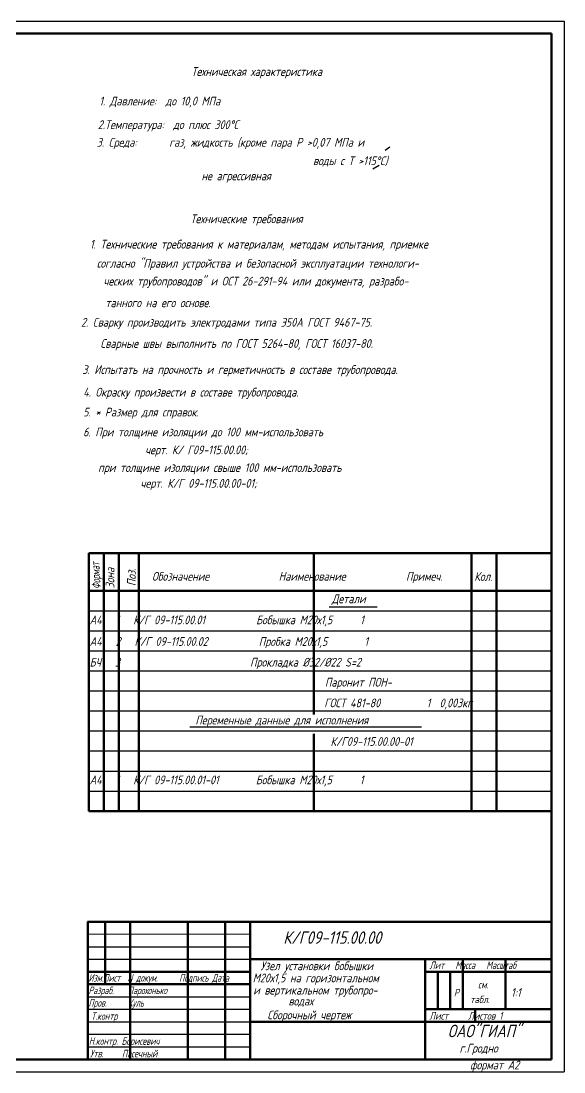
# Model space of a CAD drawing. Header units: inches. Extents: x 2854 to 6563, y -110 to 2015.
# Drawn here: x 4417 to 4634, y -110 to 310 of the extents above; entities that cross this region are included whole.
import ezdxf

# ---------------------------------------------------------------- set-up
doc = ezdxf.new("R2010")
doc.units = ezdxf.units.IN
doc.header["$LTSCALE"] = 0.7
doc.header["$MEASUREMENT"] = 0
doc.styles.get("Standard").update_dxf_attribs({"font": 'romand.shx', "width": 0.8, "oblique": 15, "height": 3.5})

msp = doc.modelspace()

# ---------------------------------------------------------------- linework, layer by layer
for p, q in [((4040.05, 309.98), (4634.05, 309.98)), ((4634.05, 309.98), (4634.05, -110.02)), ((4040.05, -110.02), (4634.05, -110.02))]:
    msp.add_line(p, q)
at = {"lineweight": 50}
for p, q in [((4060.05, 304.98), (4629.05, 304.98)), ((4629.05, 304.98), (4629.05, -105.02)), ((4444.05, 97.26), (4444.05, -5.74)), ((4444.05, 97.26), (4629.05, 97.26)), ((4450.05, 97.26), (4450.05, -5.74)), ((4456.05, 97.26), (4456.05, -5.74)), ((4464.05, 97.26), (4464.05, -5.74)), ((4534.05, 97.26), (4534.05, 32.87)), ((4597.05, 97.26), (4597.05, -5.74)), ((4607.05, 97.26), (4607.05, -5.74)), ((4444.05, 82.26), (4629.05, 82.26)), ((4534.05, 25.15), (4534.05, -5.74)), ((4444.05, -5.74), (4629.05, -5.74)), ((4443.6, -49.95), (4629.05, -49.95)), ((4443.64, -49.95), (4443.64, -105.02)), ((4450.6, -49.95), (4450.6, -74.95)), ((4460.6, -49.95), (4460.6, -104.95)), ((4483.6, -49.95), (4483.6, -104.95)), ((4498.6, -49.95), (4498.6, -104.95)), ((4508.6, -49.95), (4508.6, -104.95)), ((4508.6, -64.95), (4629.05, -64.95)), ((4578.6, -64.95), (4578.6, -104.95)), ((4593.6, -64.95), (4593.6, -84.95)), ((4610.6, -64.95), (4610.6, -84.95)), ((4443.6, -69.95), (4508.6, -69.95)), ((4578.6, -69.95), (4629.05, -69.95)), ((4583.6, -69.95), (4583.6, -84.95)), ((4588.6, -69.95), (4588.6, -84.95)), ((4443.6, -74.95), (4508.6, -74.95)), ((4578.6, -84.95), (4628.6, -84.95)), ((4598.6, -84.95), (4598.6, -89.95)), ((4508.6, -89.95), (4629.05, -89.95)), ((4048.05, -105.02), (4629.05, -105.02))]:
    msp.add_line(p, q, dxfattribs=at)
at = {"lineweight": 25}
for p, q in [((4562.55, 258.43), (4564.47, 259.73)), ((4557.59, 250.95), (4560.12, 252.34)), ((4444.05, 97.26), (4629.05, 97.26)), ((4540.13, 75.87), (4559.34, 75.87)), ((4444.05, 74.26), (4629.05, 74.26)), ((4444.05, 66.26), (4629.05, 66.26)), ((4444.05, 58.26), (4629.05, 58.26)), ((4444.05, 50.26), (4629.05, 50.26)), ((4444.05, 42.26), (4629.05, 42.26)), ((4444.05, 34.26), (4629.05, 34.26)), ((4444.05, 26.26), (4629.05, 26.26)), ((4484.41, 27.89), (4577.12, 27.89)), ((4444.05, 18.26), (4629.05, 18.26)), ((4444.05, 10.26), (4629.05, 10.26)), ((4444.05, 2.26), (4629.05, 2.26)), ((4444.05, -5.74), (4597.05, -5.74)), ((4443.6, -59.95), (4508.6, -59.95)), ((4443.6, -64.95), (4508.6, -64.95)), ((4443.6, -79.95), (4508.6, -79.95)), ((4443.6, -84.95), (4508.6, -84.95)), ((4443.6, -89.95), (4508.6, -89.95)), ((4443.6, -94.95), (4508.6, -94.95)), ((4443.6, -99.95), (4508.6, -99.95))]:
    msp.add_line(p, q, dxfattribs=at)
at = {"lineweight": 15}
msp.add_line((4443.6, -54.95), (4508.6, -54.95), dxfattribs=at)

# ---------------------------------------------------------------- texts
at = {"lineweight": 25, "oblique": 15, "width": 0.8}
for s, p in [('Зона', (4454.29, 83.24)), ('Поз.', (4462.86, 84.14))]:
    msp.add_text(s, height=3.5, rotation=90, dxfattribs=at).set_placement(p)
msp.add_text('1:1', height=3.5, dxfattribs=at).set_placement((4612.85, -79.98))
at = {"lineweight": 25, "attachment_point": 1}
for s, insert, char_height, width in [('Техническая характеристика', (4485.07, 291.53), 3.5, 128.6102), ('1. Давление:  до 10,0 МПа ', (4448.26, 279.74), 3.5, 144.1261), ('2.Температура:  до плюс 300%%DС', (4447.67, 270.31), 3.5, 196.0506), ('3. Среда:       газ, жидкость (кроме пара Р >0,07 МПа и', (4447.22, 263.25), 3.5, 178.0401), ('воды с Т >115%%DС)', (4533.7, 255.88), 3.5, 81.5492), ('не агрессивная', (4489.12, 249.83), 3.5, 127.9844), ('Технические требования', (4484.68, 232.68), 3.5, 102.7909), ('1. Технические требования к материалам, методам испытания, приемке ', (4444.49, 222.54), 3.5, 177.1895), (' согласно "Правил устройства и безопасной эксплуатации технологи-', (4445.41, 214.91), 3.5, 203.9525), ('ческих трубопроводов" и ОСТ 26-291-94 или документа, разрабо-', (4449.92, 207.78), 3.5, 174.3637), ('танного на его основе.', (4450.71, 199.12), 3.5, 163.5973), (' 2. Сварку производить электродами типа Э50А ГОСТ 9467-75.', (4439.1, 191.33), 3.5, 193.0074), ('Сварные швы выполнить по ГОСТ 5264-80, ГОСТ 16037-80.', (4448.7, 182.85), 3.5, 152.7503), ('3. Испытать на прочность и герметичность в составе трубопровода.', (4441.47, 172.43), 3.5, 200.573), ('4. Окраску произвести в составе трубопровода.', (4441.81, 163.4), 3.5, 159.0384), ('5. * Размер для справок.', (4441.81, 155.44), 3.5, 159.0384), ('6. При толщине изоляции до 100 мм-использовать ', (4441.81, 147.51), 3.5, 159.0384), ('черт. К/ Г09-115.00.00;', (4466.59, 140.34), 3.5, 60.8174), ('при толщине изоляции свыше 100 мм-использовать ', (4447.79, 133.27), 3.5, 159.0384), ('черт. К/Г 09-115.00.00-01;', (4464.72, 126.98), 3.5, 124.4794), (' Обозначение               Наименование             Примеч.', (4467.49, 89.82), 3.5, 160.8509), ('Кол.', (4598.19, 89.73), 3.5, 16.264), ('Детали', (4541.23, 80.81), 3.5, 34.5782), ('А4   1   К/Г 09-115.00.01           Бобышка М20х1,5      1   ', (4444.39, 72.4), 3.5, 191.907), ('А4   2   К/Г 09-115.00.02           Пробка М20х1,5        1', (4444.39, 63.78), 3.5, 191.907), ('БЧ   3                            Прокладка %%C32/%%C22 S=2       ', (4444.39, 55.49), 3.5, 191.907), ('   Паронит ПОН-', (4532.88, 47.49), 3.5, 101.7791), ('    ГОСТ 481-80          1  0,003кг', (4530.76, 39.22), 3.5, 101.7791), ('Переменные данные для исполнения', (4486.67, 32.37), 3.5, 105.715), ('К/Г09-115.00.00-01', (4540.69, 23.8), 3.5, 47.5376), ('А4   1   К/Г 09-115.00.01-01        Бобышка М20х1,5      1   ', (4444.39, 8.46), 3.5, 191.907), ('{\\W0.7; Лит   Масса   Масштаб}', (4578.8, -65.84), 3, 48.3624), ('{\\W0.6; Изм.Лист  N докум.      Подпись Дата\\P Разраб.    Парохонько\\P Пров.      Куль}', (4442.52, -70.9), 3, 75.9719), ('см.', (4599.67, -73.59), 3, 4.7355), ('Р', (4590.02, -76.81), 3, 4.7355), ('табл.', (4596.51, -79.51), 3, 23.2785), ('{\\W0.7;Т.контр}', (4445.03, -86.15), 3, 65.7648), ('Лист     Листов 1', (4580.21, -86.08), 3, 49.4707), ('{\\W0.7; Н.контр. Борисевич}', (4442.59, -96.17), 3, 40.546), ('г.Гродно', (4592.3, -98.77), 3.5, 35.0627), ('{\\W0.7;Утв.     Пасечный}', (4444.52, -101.16), 3, 39.2217), ('формат А2', (4596.51, -105.49), 3.5, 32.7454)]:
    msp.add_mtext(s, dxfattribs=dict(at, insert=insert, char_height=char_height, width=width))
at = {"lineweight": 25, "insert": (4445.4, 82.84), "char_height": 3.5, "width": 24.1201, "attachment_point": 1, "rotation": 93.2058}
msp.add_mtext('{\\W0.6;Формат}', dxfattribs=at)
at = {"lineweight": 35, "attachment_point": 1}
for s, insert, char_height, width in [('К/Г09-115.00.00 ', (4521.82, -53.8), 5, 116.2188), ('Узел установки бобышки', (4512.72, -65.85), 3.5, 67.1383), ('М20х1,5 на горизонтальном ', (4509.58, -70.7), 3.5, 73.3193), ('и вертикальном трубопро- ', (4509.79, -75.58), 3.5, 67.1383), (' водах  ', (4522.02, -79.95), 3.5, 67.1383), (' Сборочный чертеж', (4513.6, -85.47), 3.5, 67.3555), ('ОАО"ГИАП"', (4587.59, -91.13), 5, 36.171)]:
    msp.add_mtext(s, dxfattribs=dict(at, insert=insert, char_height=char_height, width=width))

doc.saveas('drawing.dxf')
